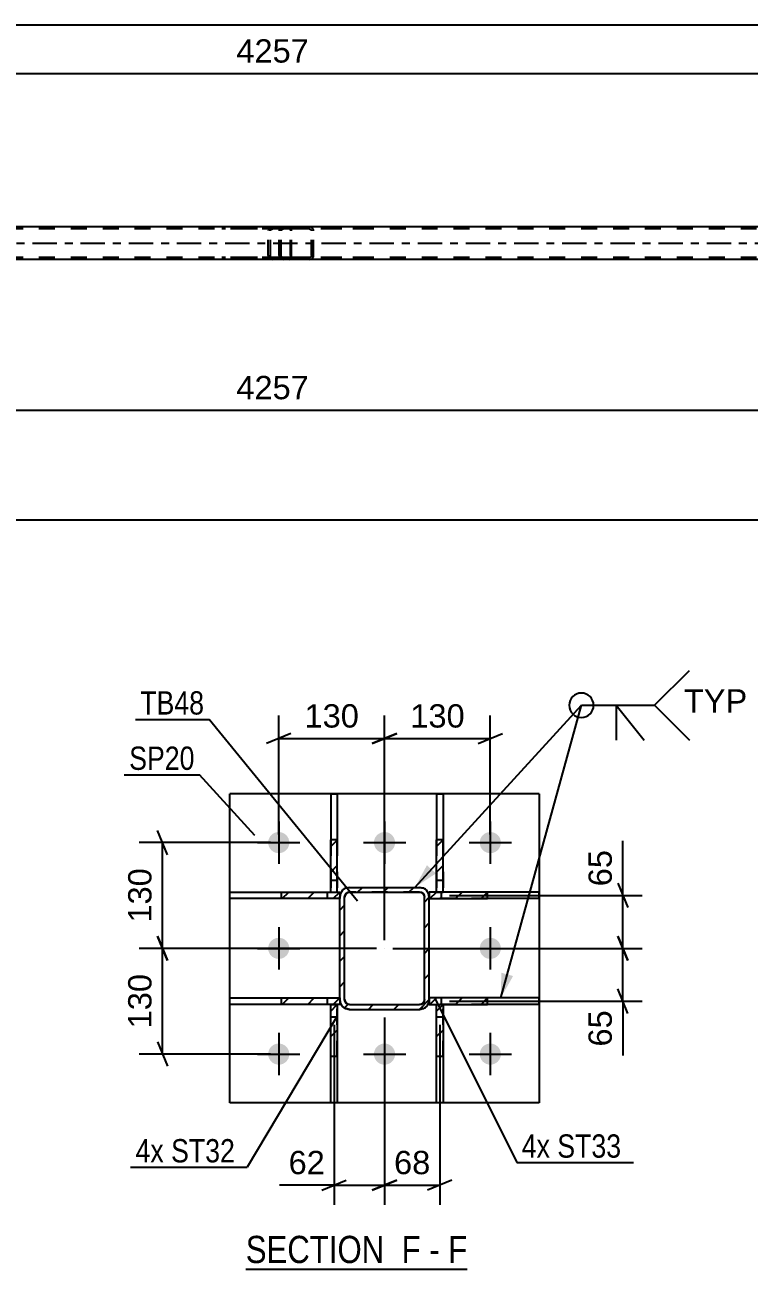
# Model space of a CAD drawing. Header units: millimetres. Extents: x 0 to 841, y 0 to 594.
# Drawn here: x 258.5 to 347.5, y 108.5 to 261.5 of the extents above; entities that cross this region are included whole.
import ezdxf

# ---------------------------------------------------------------- set-up
doc = ezdxf.new("R2010")
doc.units = ezdxf.units.MM
doc.linetypes.add('DXK_LINE_DOT2', pattern=[3.9198, 1.9599, -1.9599])
doc.linetypes.add('DXK_LINE_DOT3', pattern=[5.9187, 2.979, -0.9799, 0.9799, -0.9799])
doc.styles.add('Arial', font='arial.ttf', dxfattribs={"height": 0.2})
doc.styles.add('Arial Narrow', font='ARIALN.TTF', dxfattribs={"height": 0.2})

# ---------------------------------------------------------------- blocks, each defined once
blk = doc.blocks.new('Unknown-318895881-18 - 6233')
at = {"color": 6, "linetype": 'Continuous'}
blk.add_line((285.68, 108.54), (312.89, 108.54), dxfattribs=at)
at = {"color": 0, "linetype": 'Continuous'}
for points in [[(303.79, 109.29), (303.79, 112.79), (285.68, 112.79), (285.68, 109.29)], [(307.18, 109.29), (307.18, 112.79), (304.84, 112.79), (304.84, 109.29)], [(309.5, 109.29), (309.5, 112.79), (308.23, 112.79), (308.23, 109.29)], [(312.89, 109.29), (312.89, 112.79), (310.55, 112.79), (310.55, 109.29)]]:
    blk.add_wipeout(points, dxfattribs=at)
at = {"color": 7, "linetype": 'Continuous', "style": 'Arial Narrow'}
for s, p in [('SECTION ', (285.68, 109.29)), ('F', (304.84, 109.29)), ('F', (310.55, 109.29)), ('-', (308.23, 109.29))]:
    blk.add_text(s, height=3.34, dxfattribs=at).set_placement(p)
blk = doc.blocks.new('Part-318895881-6354 - 6233')
at = {"linetype": 'Continuous'}
h = blk.add_hatch(dxfattribs=at)
h.set_pattern_fill('', scale=0.7, style=0, pattern_type=0)
h.set_pattern_definition([(45, (308.2325, 141.6732), (-1.57154, 1.57154), [])])
h.paths.add_polyline_path([(308.14, 141.21), (308.23, 141.67), (308.23, 154.27), (308.14, 154.73), (307.88, 155.12), (307.49, 155.38), (307.03, 155.47), (298.43, 155.47), (297.97, 155.38), (297.58, 155.12), (297.32, 154.73), (297.23, 154.27), (297.23, 141.67), (297.32, 141.21), (297.58, 140.82), (297.97, 140.56), (298.43, 140.47), (307.03, 140.47), (307.49, 140.56), (307.88, 140.82)])
h.paths.add_polyline_path([(307.26, 141.12), (307.03, 141.07), (298.43, 141.07), (298.2, 141.12), (298.01, 141.25), (297.88, 141.44), (297.83, 141.67), (297.83, 154.27), (297.88, 154.5), (298.01, 154.7), (298.2, 154.83), (298.43, 154.87), (307.03, 154.87), (307.26, 154.83), (307.46, 154.7), (307.59, 154.5), (307.63, 154.27), (307.63, 141.67), (307.59, 141.44), (307.46, 141.25)])
at = {"color": 7, "linetype": 'DXK_LINE_DOT2'}
for p, q in [((297.23, 154.27), (297.32, 154.73)), ((297.88, 154.5), (297.83, 154.27)), ((298.01, 154.7), (297.88, 154.5)), ((297.97, 155.38), (298.43, 155.47)), ((298.2, 154.83), (298.01, 154.7)), ((298.43, 154.87), (298.2, 154.83)), ((298.43, 155.47), (307.03, 155.47)), ((307.03, 154.87), (298.43, 154.87)), ((307.03, 155.47), (307.49, 155.38)), ((307.26, 154.83), (307.03, 154.87)), ((307.46, 154.7), (307.26, 154.83)), ((307.59, 154.5), (307.46, 154.7)), ((307.63, 154.27), (307.59, 154.5)), ((308.14, 154.73), (308.23, 154.27)), ((297.23, 141.67), (297.23, 154.27)), ((297.83, 141.67), (297.83, 154.27)), ((307.63, 141.67), (307.63, 154.27)), ((308.23, 141.67), (308.23, 154.27)), ((297.32, 141.21), (297.23, 141.67)), ((297.83, 141.67), (297.88, 141.44)), ((297.88, 141.44), (298.01, 141.25)), ((298.01, 141.25), (298.2, 141.12)), ((298.2, 141.12), (298.43, 141.07)), ((298.43, 141.07), (307.03, 141.07)), ((307.03, 141.07), (307.26, 141.12)), ((307.26, 141.12), (307.46, 141.25)), ((307.46, 141.25), (307.59, 141.44)), ((307.59, 141.44), (307.63, 141.67)), ((308.23, 141.67), (308.14, 141.21)), ((298.43, 140.47), (297.97, 140.56)), ((298.43, 140.47), (307.03, 140.47)), ((307.49, 140.56), (307.03, 140.47))]:
    blk.add_line(p, q, dxfattribs=at)
at = {"color": 2, "linetype": 'Continuous'}
for p, q in [((297.32, 154.73), (297.23, 154.27)), ((297.83, 154.27), (297.88, 154.5)), ((297.88, 154.5), (298.01, 154.7)), ((298.43, 155.47), (297.97, 155.38)), ((298.01, 154.7), (298.2, 154.83)), ((298.2, 154.83), (298.43, 154.87)), ((298.43, 155.47), (307.03, 155.47)), ((298.43, 154.87), (307.03, 154.87)), ((307.49, 155.38), (307.03, 155.47)), ((307.03, 154.87), (307.26, 154.83)), ((307.26, 154.83), (307.46, 154.7)), ((307.46, 154.7), (307.59, 154.5)), ((307.59, 154.5), (307.63, 154.27)), ((308.23, 154.27), (308.14, 154.73)), ((297.23, 141.67), (297.23, 154.27)), ((297.83, 141.67), (297.83, 154.27)), ((307.63, 141.67), (307.63, 154.27)), ((308.23, 141.67), (308.23, 154.27)), ((297.23, 141.67), (297.32, 141.21)), ((297.88, 141.44), (297.83, 141.67)), ((298.01, 141.25), (297.88, 141.44)), ((298.2, 141.12), (298.01, 141.25)), ((298.43, 141.07), (298.2, 141.12)), ((298.43, 141.07), (307.03, 141.07)), ((307.26, 141.12), (307.03, 141.07)), ((307.46, 141.25), (307.26, 141.12)), ((307.59, 141.44), (307.46, 141.25)), ((307.63, 141.67), (307.59, 141.44)), ((308.14, 141.21), (308.23, 141.67)), ((297.97, 140.56), (298.43, 140.47)), ((298.43, 140.47), (307.03, 140.47)), ((307.03, 140.47), (307.49, 140.56))]:
    blk.add_line(p, q, dxfattribs=at)
at = {"color": 7, "linetype": 'DXK_LINE_DOT3'}
blk.add_line((302.73, 147.97), (302.73, 147.97), dxfattribs=at)
at = {"color": 7, "linetype": 'DXK_LINE_DOT2'}
for centre, start, end in [((298.43, 154.27), 112.5, 157.5), ((307.03, 154.27), 22.5, 67.5), ((298.43, 141.67), 202.5, 247.5), ((307.03, 141.67), 292.5, 337.5)]:
    blk.add_arc(centre, 1.2, start, end, dxfattribs=at)
at = {"color": 2, "linetype": 'Continuous'}
for centre, start, end in [((298.43, 154.27), 112.5, 157.5), ((307.03, 154.27), 22.5, 67.5), ((298.43, 141.67), 202.5, 247.5), ((307.03, 141.67), 292.5, 337.5)]:
    blk.add_arc(centre, 1.2, start, end, dxfattribs=at)
blk = doc.blocks.new('Part-318895881-6329 - 6233')
at = {"linetype": 'Continuous'}
h = blk.add_hatch(dxfattribs=at)
h.set_pattern_fill('', scale=0.7, style=0, pattern_type=0)
h.set_pattern_definition([(45, (309.9168, 161.2862), (-1.57154, 1.57154), [])])
h.paths.add_polyline_path([(309.92, 154.87), (309.92, 161.29), (309.12, 161.29), (309.12, 154.87)])
at = {"color": 2, "linetype": 'Continuous'}
for p, q in [((309.12, 166.98), (309.12, 161.29)), ((309.12, 166.98), (309.92, 166.98)), ((309.92, 166.98), (309.92, 161.29)), ((309.12, 154.87), (309.12, 161.29)), ((309.92, 161.29), (309.12, 161.29)), ((309.92, 154.87), (309.92, 161.29)), ((309.12, 154.87), (309.92, 154.87))]:
    blk.add_line(p, q, dxfattribs=at)
at = {"color": 7, "linetype": 'DXK_LINE_DOT2'}
for p, q in [((309.12, 161.29), (309.12, 154.87)), ((309.92, 161.29), (309.92, 154.87)), ((309.12, 156.37), (309.92, 156.37)), ((309.12, 154.87), (309.92, 154.87))]:
    blk.add_line(p, q, dxfattribs=at)
blk = doc.blocks.new('Bolt-318895881-6257 - 6233')
at = {"linetype": 'Continuous'}
for points in [[(291.03, 160.97, -1), (288.43, 160.97, -1)], [(304.03, 160.97, -1), (301.43, 160.97, -1)], [(317.03, 160.97, -1), (314.43, 160.97, -1)], [(291.03, 147.97, -1), (288.43, 147.97, -1)], [(317.03, 147.97, -1), (314.43, 147.97, -1)], [(291.03, 134.97, -1), (288.43, 134.97, -1)], [(304.03, 134.97, -1), (301.43, 134.97, -1)], [(317.03, 134.97, -1), (314.43, 134.97, -1)]]:
    blk.add_hatch(color=1, dxfattribs=at).paths.add_polyline_path(points)
at = {"color": 1, "linetype": 'Continuous'}
for p, q in [((289.73, 163.57), (289.73, 158.37)), ((302.73, 163.57), (302.73, 158.37)), ((315.73, 163.57), (315.73, 158.37)), ((287.13, 160.97), (292.33, 160.97)), ((300.13, 160.97), (305.33, 160.97)), ((313.13, 160.97), (318.33, 160.97)), ((289.73, 150.57), (289.73, 145.37)), ((315.73, 150.57), (315.73, 145.37)), ((287.13, 147.97), (292.33, 147.97)), ((313.13, 147.97), (318.33, 147.97)), ((289.73, 137.57), (289.73, 132.37)), ((302.73, 137.57), (302.73, 132.37)), ((315.73, 137.57), (315.73, 132.37)), ((287.13, 134.97), (292.33, 134.97)), ((300.13, 134.97), (305.33, 134.97)), ((313.13, 134.97), (318.33, 134.97))]:
    blk.add_line(p, q, dxfattribs=at)
blk = doc.blocks.new('Part-318895881-6339 - 6233')
at = {"linetype": 'Continuous'}
h = blk.add_hatch(dxfattribs=at)
h.set_pattern_fill('', scale=0.7, style=0, pattern_type=0)
h.set_pattern_definition([(45, (296.9174, 161.2862), (-1.57154, 1.57154), [])])
h.paths.add_polyline_path([(296.92, 154.87), (296.92, 161.29), (296.12, 161.29), (296.12, 154.87)])
at = {"color": 2, "linetype": 'Continuous'}
for p, q in [((296.12, 166.98), (296.12, 161.29)), ((296.12, 166.98), (296.92, 166.98)), ((296.92, 166.98), (296.92, 161.29)), ((296.12, 154.87), (296.12, 161.29)), ((296.92, 161.29), (296.12, 161.29)), ((296.92, 154.87), (296.92, 161.29)), ((296.12, 154.87), (296.92, 154.87))]:
    blk.add_line(p, q, dxfattribs=at)
at = {"color": 7, "linetype": 'DXK_LINE_DOT2'}
for p, q in [((296.12, 161.29), (296.12, 154.87)), ((296.92, 161.29), (296.92, 154.87)), ((296.12, 156.37), (296.92, 156.37)), ((296.12, 154.87), (296.92, 154.87))]:
    blk.add_line(p, q, dxfattribs=at)
blk = doc.blocks.new('Part-318895881-6344 - 6233')
at = {"linetype": 'Continuous'}
h = blk.add_hatch(dxfattribs=at)
h.set_pattern_fill('', scale=0.7, style=0, pattern_type=0)
h.set_pattern_definition([(45, (309.9163, 141.0654), (-1.57154, 1.57154), [])])
h.paths.add_polyline_path([(309.92, 134.66), (309.92, 141.07), (309.12, 141.07), (309.12, 134.66)])
at = {"color": 7, "linetype": 'DXK_LINE_DOT2'}
for p, q in [((309.12, 134.66), (309.12, 141.07)), ((309.12, 141.07), (309.92, 141.07)), ((309.92, 134.66), (309.92, 141.07)), ((309.12, 139.57), (309.92, 139.57))]:
    blk.add_line(p, q, dxfattribs=at)
at = {"color": 2, "linetype": 'Continuous'}
for p, q in [((309.12, 134.66), (309.12, 141.07)), ((309.12, 141.07), (309.92, 141.07)), ((309.92, 141.07), (309.92, 134.66)), ((309.12, 128.98), (309.12, 134.66)), ((309.92, 134.66), (309.12, 134.66)), ((309.92, 134.66), (309.92, 128.98)), ((309.92, 128.98), (309.12, 128.98))]:
    blk.add_line(p, q, dxfattribs=at)
blk = doc.blocks.new('Part-318895881-6349 - 6233')
at = {"linetype": 'Continuous'}
h = blk.add_hatch(dxfattribs=at)
h.set_pattern_fill('', scale=0.7, style=0, pattern_type=0)
h.set_pattern_definition([(45, (296.9168, 141.0654), (-1.57154, 1.57154), [])])
h.paths.add_polyline_path([(296.92, 134.66), (296.92, 141.07), (296.12, 141.07), (296.12, 134.66)])
at = {"color": 7, "linetype": 'DXK_LINE_DOT2'}
for p, q in [((296.12, 134.66), (296.12, 141.07)), ((296.12, 141.07), (296.92, 141.07)), ((296.92, 134.66), (296.92, 141.07)), ((296.12, 139.57), (296.92, 139.57))]:
    blk.add_line(p, q, dxfattribs=at)
at = {"color": 2, "linetype": 'Continuous'}
for p, q in [((296.12, 134.66), (296.12, 141.07)), ((296.12, 141.07), (296.92, 141.07)), ((296.92, 141.07), (296.92, 134.66)), ((296.12, 128.98), (296.12, 134.66)), ((296.92, 134.66), (296.12, 134.66)), ((296.92, 134.66), (296.92, 128.98)), ((296.92, 128.98), (296.12, 128.98))]:
    blk.add_line(p, q, dxfattribs=at)
blk = doc.blocks.new('Part-318895881-6390 - 6233')
at = {"linetype": 'Continuous'}
h = blk.add_hatch(dxfattribs=at)
h.set_pattern_fill('', scale=0.7, style=0, pattern_type=0)
h.set_pattern_definition([(45, (315.3898, 154.8758), (-1.57154, 1.57154), [])])
h.paths.add_polyline_path([(315.39, 154.08), (315.39, 154.88), (308.23, 154.88), (308.23, 154.08)])
at = {"color": 7, "linetype": 'DXK_LINE_DOT2'}
for p, q in [((315.39, 154.88), (308.23, 154.88)), ((308.23, 154.88), (308.23, 154.08)), ((309.73, 154.08), (309.73, 154.88)), ((315.39, 154.08), (308.23, 154.08))]:
    blk.add_line(p, q, dxfattribs=at)
at = {"color": 2, "linetype": 'Continuous'}
for p, q in [((315.39, 154.88), (308.23, 154.88)), ((308.23, 154.88), (308.23, 154.08)), ((321.73, 154.88), (315.39, 154.88)), ((315.39, 154.08), (315.39, 154.88)), ((321.73, 154.08), (321.73, 154.88)), ((308.23, 154.08), (315.39, 154.08)), ((321.73, 154.08), (315.39, 154.08))]:
    blk.add_line(p, q, dxfattribs=at)
blk = doc.blocks.new('Part-318895881-6396 - 6233')
at = {"color": 2, "linetype": 'Continuous'}
for p, q in [((321.73, 166.97), (283.73, 166.97)), ((283.73, 128.97), (283.73, 166.97)), ((321.73, 166.97), (321.73, 128.97)), ((321.73, 128.97), (283.73, 128.97))]:
    blk.add_line(p, q, dxfattribs=at)
blk = doc.blocks.new('Part-318895881-6405 - 6233')
at = {"linetype": 'Continuous'}
h = blk.add_hatch(dxfattribs=at)
h.set_pattern_fill('', scale=0.7, style=0, pattern_type=0)
h.set_pattern_definition([(45, (315.3898, 141.8758), (-1.57154, 1.57154), [])])
h.paths.add_polyline_path([(315.39, 141.08), (315.39, 141.88), (308.23, 141.88), (308.23, 141.08)])
at = {"color": 7, "linetype": 'DXK_LINE_DOT2'}
for p, q in [((315.39, 141.88), (308.23, 141.88)), ((308.23, 141.88), (308.23, 141.08)), ((315.39, 141.08), (308.23, 141.08)), ((309.73, 141.08), (309.73, 141.88))]:
    blk.add_line(p, q, dxfattribs=at)
at = {"color": 2, "linetype": 'Continuous'}
for p, q in [((315.39, 141.88), (308.23, 141.88)), ((308.23, 141.88), (308.23, 141.08)), ((308.23, 141.08), (315.39, 141.08)), ((321.73, 141.88), (315.39, 141.88)), ((315.39, 141.08), (315.39, 141.88)), ((321.73, 141.08), (315.39, 141.08)), ((321.73, 141.08), (321.73, 141.88))]:
    blk.add_line(p, q, dxfattribs=at)
blk = doc.blocks.new('Part-318895881-6410 - 6233')
at = {"linetype": 'Continuous'}
h = blk.add_hatch(dxfattribs=at)
h.set_pattern_fill('', scale=0.7, style=0, pattern_type=0)
h.set_pattern_definition([(45, (297.2324, 154.876), (-1.57154, 1.57154), [])])
h.paths.add_polyline_path([(297.23, 154.08), (297.23, 154.88), (290.08, 154.88), (290.08, 154.08)])
at = {"color": 2, "linetype": 'Continuous'}
for p, q in [((283.73, 154.08), (283.73, 154.88)), ((283.73, 154.88), (290.08, 154.88)), ((290.08, 154.88), (297.23, 154.88)), ((290.08, 154.08), (290.08, 154.88)), ((297.23, 154.88), (297.23, 154.08)), ((290.08, 154.08), (283.73, 154.08)), ((297.23, 154.08), (290.08, 154.08))]:
    blk.add_line(p, q, dxfattribs=at)
at = {"color": 7, "linetype": 'DXK_LINE_DOT2'}
for p, q in [((290.08, 154.88), (297.23, 154.88)), ((295.73, 154.08), (295.73, 154.88)), ((297.23, 154.88), (297.23, 154.08)), ((297.23, 154.08), (290.08, 154.08))]:
    blk.add_line(p, q, dxfattribs=at)
blk = doc.blocks.new('Part-318895881-6415 - 6233')
at = {"linetype": 'Continuous'}
h = blk.add_hatch(dxfattribs=at)
h.set_pattern_fill('', scale=0.7, style=0, pattern_type=0)
h.set_pattern_definition([(45, (297.2324, 141.876), (-1.57154, 1.57154), [])])
h.paths.add_polyline_path([(297.23, 141.08), (297.23, 141.88), (290.08, 141.88), (290.08, 141.08)])
at = {"color": 2, "linetype": 'Continuous'}
for p, q in [((283.73, 141.08), (283.73, 141.88)), ((283.73, 141.88), (290.08, 141.88)), ((290.08, 141.08), (283.73, 141.08)), ((290.08, 141.88), (297.23, 141.88)), ((290.08, 141.08), (290.08, 141.88)), ((297.23, 141.08), (290.08, 141.08)), ((297.23, 141.88), (297.23, 141.08))]:
    blk.add_line(p, q, dxfattribs=at)
at = {"color": 7, "linetype": 'DXK_LINE_DOT2'}
for p, q in [((290.08, 141.88), (297.23, 141.88)), ((297.23, 141.08), (290.08, 141.08)), ((295.73, 141.08), (295.73, 141.88)), ((297.23, 141.88), (297.23, 141.08))]:
    blk.add_line(p, q, dxfattribs=at)
blk = doc.blocks.new('Part-318895881-3260 - 3246')
at = {"color": 7, "linetype": 'DXK_LINE_DOT2'}
for p, q in [((291.04, 236.64), (282.72, 236.64)), ((291.04, 236.4), (282.72, 236.4)), ((288.48, 236.33), (288.45, 236.16)), ((288.45, 233.12), (288.45, 236.16)), ((288.49, 236.34), (288.48, 236.33)), ((288.7, 236.16), (288.72, 236.25)), ((288.7, 233.12), (288.7, 236.16)), ((288.72, 236.25), (288.77, 236.33)), ((288.95, 236.64), (288.76, 236.6)), ((288.77, 236.33), (288.86, 236.38)), ((288.86, 236.38), (288.95, 236.4)), ((289.77, 236.64), (289.77, 236.4)), ((291.15, 236.6), (291.04, 236.64)), ((291.04, 236.4), (291.1, 236.38)), ((291.1, 236.38), (291.14, 236.33)), ((291.14, 236.33), (291.17, 236.25)), ((291.23, 236.5), (291.15, 236.6)), ((291.17, 236.25), (291.18, 236.16)), ((291.18, 233.12), (291.18, 236.16)), ((291.29, 236.34), (291.23, 236.5)), ((291.31, 236.16), (291.29, 236.34)), ((291.31, 233.12), (291.31, 236.16)), ((291.04, 232.88), (282.72, 232.88)), ((291.04, 232.64), (282.72, 232.64)), ((288.45, 233.12), (288.47, 233.02)), ((288.47, 233.02), (288.49, 232.93)), ((288.72, 233.02), (288.7, 233.12)), ((288.77, 232.95), (288.72, 233.02)), ((288.76, 232.67), (288.95, 232.64)), ((288.86, 232.89), (288.77, 232.95)), ((288.95, 232.88), (288.86, 232.89)), ((289.77, 232.64), (289.77, 232.88)), ((291.1, 232.89), (291.04, 232.88)), ((291.04, 232.64), (291.15, 232.67)), ((291.14, 232.95), (291.1, 232.89)), ((291.17, 233.02), (291.14, 232.95)), ((291.15, 232.67), (291.23, 232.78)), ((291.18, 233.12), (291.17, 233.02)), ((291.23, 232.78), (291.29, 232.93)), ((291.29, 232.93), (291.31, 233.12))]:
    blk.add_line(p, q, dxfattribs=at)
for centre, start, end in [((288.94, 236.14), 111.1941, 156.1506), ((288.94, 233.13), 203.8494, 248.8059)]:
    blk.add_arc(centre, 0.492, start, end, dxfattribs=at)
blk = doc.blocks.new('Part-318895881-3267 - 3246')
at = {"color": 7, "linetype": 'DXK_LINE_DOT2'}
for p, q in [((289.8, 236.33), (289.77, 236.16)), ((289.77, 233.12), (289.77, 236.16)), ((289.81, 236.34), (289.8, 236.33)), ((290.02, 236.16), (290.04, 236.25)), ((290.02, 233.12), (290.02, 236.16)), ((290.04, 236.25), (290.1, 236.33)), ((290.28, 236.64), (290.08, 236.6)), ((290.1, 236.33), (290.18, 236.38)), ((290.18, 236.38), (290.28, 236.4)), ((300.79, 236.64), (290.28, 236.64)), ((300.79, 236.4), (290.28, 236.4)), ((293.71, 236.6), (293.51, 236.64)), ((293.51, 236.4), (293.61, 236.38)), ((293.61, 236.38), (293.69, 236.33)), ((293.69, 236.33), (293.75, 236.25)), ((293.75, 236.25), (293.77, 236.16)), ((293.77, 233.12), (293.77, 236.16)), ((293.99, 236.33), (293.99, 236.34)), ((294.02, 236.16), (293.99, 236.33)), ((294.02, 233.12), (294.02, 236.16)), ((289.77, 233.12), (289.79, 233.02)), ((289.79, 233.02), (289.81, 232.93)), ((290.04, 233.02), (290.02, 233.12)), ((290.1, 232.95), (290.04, 233.02)), ((290.08, 232.67), (290.28, 232.64)), ((290.18, 232.89), (290.1, 232.95)), ((290.28, 232.88), (290.18, 232.89)), ((300.79, 232.88), (290.28, 232.88)), ((300.79, 232.64), (290.28, 232.64)), ((293.61, 232.89), (293.51, 232.88)), ((293.51, 232.64), (293.71, 232.67)), ((293.69, 232.95), (293.61, 232.89)), ((293.75, 233.02), (293.69, 232.95)), ((293.77, 233.12), (293.75, 233.02)), ((293.99, 232.93), (294, 233.02)), ((294, 233.02), (294.02, 233.12))]:
    blk.add_line(p, q, dxfattribs=at)
for centre, start, end in [((290.26, 236.13), 110.7583, 155.68), ((293.53, 236.13), 24.32, 69.2417), ((290.26, 233.14), 204.32, 249.2417), ((293.53, 233.14), 290.7583, 335.68)]:
    blk.add_arc(centre, 0.496, start, end, dxfattribs=at)
blk = doc.blocks.new('Part-318895881-3351 - 3246')
at = {"color": 2, "linetype": 'Continuous'}
for p, q in [((373.3, 236.64), (111.5, 236.64)), ((543.57, 232.64), (111.5, 232.64))]:
    blk.add_line(p, q, dxfattribs=at)
at = {"color": 7, "linetype": 'DXK_LINE_DOT2'}
for p, q in [((685.56, 236.4), (111.5, 236.4)), ((685.56, 232.88), (111.5, 232.88))]:
    blk.add_line(p, q, dxfattribs=at)
at = {"color": 7, "linetype": 'DXK_LINE_DOT3'}
blk.add_line((111.5, 234.64), (685.56, 234.64), dxfattribs=at)
blk = doc.blocks.new('StraightDimension-318895881-6469 - 6233')
at = {"color": 7, "linetype": 'Continuous'}
for p, q in [((331.41, 149.47), (332.61, 146.47)), ((303.73, 147.97), (334.41, 147.97)), ((332.01, 141.48), (332.01, 147.97)), ((332.61, 139.98), (331.41, 142.98)), ((310.73, 141.48), (334.41, 141.48))]:
    blk.add_line(p, q, dxfattribs=at)
at = {"color": 0}
blk.add_wipeout([(331.26, 140.95), (327.06, 140.95), (327.06, 135.3), (331.26, 135.3)], dxfattribs=at)
at = {"color": 7, "linetype": 'Continuous'}
blk.add_line((332.01, 141.48), (332.01, 134.78), dxfattribs=at)
blk.add_line((332.01, 141.48), (332.01, 134.78), dxfattribs=at)
at = {"color": 3, "style": 'Arial'}
blk.add_text('65', height=2.865, rotation=90.0002, dxfattribs=at).set_placement((330.66, 135.9))
blk = doc.blocks.new('StraightDimension-318895881-6436 - 6233')
at = {"color": 7, "linetype": 'Continuous'}
for p, q in [((302.73, 148.97), (302.73, 176.61)), ((315.73, 161.97), (315.73, 176.61)), ((304.23, 174.36), (301.23, 173.16)), ((314.23, 173.16), (317.23, 174.36)), ((302.73, 173.76), (315.73, 173.76))]:
    blk.add_line(p, q, dxfattribs=at)
at = {"color": 0}
blk.add_wipeout([(313.17, 174.51), (313.17, 178.71), (305.3, 178.71), (305.3, 174.51)], dxfattribs=at)
at = {"color": 3, "style": 'Arial'}
blk.add_text('130', height=2.865, dxfattribs=at).set_placement((305.9, 175.11))
blk = doc.blocks.new('StraightDimension-318895881-6452 - 6233')
at = {"color": 7, "linetype": 'Continuous'}
for p, q in [((289.73, 161.97), (289.73, 176.61)), ((302.73, 148.97), (302.73, 176.61)), ((291.23, 174.36), (288.23, 173.16)), ((301.23, 173.16), (304.23, 174.36)), ((289.73, 173.76), (302.73, 173.76))]:
    blk.add_line(p, q, dxfattribs=at)
at = {"color": 0}
blk.add_wipeout([(300.17, 174.51), (300.17, 178.71), (292.3, 178.71), (292.3, 174.51)], dxfattribs=at)
at = {"color": 3, "style": 'Arial'}
blk.add_text('130', height=2.865, dxfattribs=at).set_placement((292.9, 175.11))
blk = doc.blocks.new('StraightDimension-318895881-6481 - 6233')
at = {"color": 7, "linetype": 'Continuous'}
for p, q in [((310.73, 154.48), (334.41, 154.48)), ((331.41, 155.98), (332.61, 152.98)), ((332.01, 147.97), (332.01, 154.48)), ((332.61, 146.47), (331.41, 149.47)), ((303.73, 147.97), (334.41, 147.97))]:
    blk.add_line(p, q, dxfattribs=at)
at = {"color": 0}
blk.add_wipeout([(331.26, 160.65), (327.06, 160.65), (327.06, 155), (331.26, 155)], dxfattribs=at)
at = {"color": 7, "linetype": 'Continuous'}
blk.add_line((332.01, 154.48), (332.01, 161.17), dxfattribs=at)
blk.add_line((332.01, 154.48), (332.01, 161.17), dxfattribs=at)
at = {"color": 3, "style": 'Arial'}
blk.add_text('65', height=2.865, rotation=90.0002, dxfattribs=at).set_placement((330.66, 155.6))
blk = doc.blocks.new('StraightDimension-318895881-6494 - 6233')
at = {"color": 7, "linetype": 'Continuous'}
for p, q in [((302.73, 139.47), (302.73, 116.46)), ((296.52, 138.57), (296.52, 116.46)), ((295.02, 118.26), (298.02, 119.46)), ((304.23, 119.46), (301.23, 118.26)), ((296.52, 118.86), (302.73, 118.86))]:
    blk.add_line(p, q, dxfattribs=at)
at = {"color": 0}
blk.add_wipeout([(295.99, 119.61), (295.99, 123.81), (290.34, 123.81), (290.34, 119.61)], dxfattribs=at)
at = {"color": 7, "linetype": 'Continuous'}
blk.add_line((296.52, 118.86), (289.82, 118.86), dxfattribs=at)
blk.add_line((296.52, 118.86), (289.82, 118.86), dxfattribs=at)
at = {"color": 3, "style": 'Arial'}
blk.add_text('62', height=2.865, dxfattribs=at).set_placement((290.94, 120.21))
blk = doc.blocks.new('StraightDimension-318895881-6499 - 6233')
at = {"color": 7, "linetype": 'Continuous'}
for p, q in [((302.73, 139.47), (302.73, 116.46)), ((309.52, 138.57), (309.52, 116.46)), ((301.23, 118.26), (304.23, 119.46)), ((311.02, 119.46), (308.02, 118.26)), ((302.73, 118.86), (309.52, 118.86))]:
    blk.add_line(p, q, dxfattribs=at)
at = {"color": 0}
blk.add_wipeout([(308.95, 119.61), (308.95, 123.81), (303.3, 123.81), (303.3, 119.61)], dxfattribs=at)
at = {"color": 3, "style": 'Arial'}
blk.add_text('68', height=2.865, dxfattribs=at).set_placement((303.9, 120.21))
blk = doc.blocks.new('StraightDimension-318895881-6505 - 6233')
at = {"color": 7, "linetype": 'Continuous'}
for p, q in [((276.04, 146.47), (274.84, 149.47)), ((301.73, 147.97), (272.59, 147.97)), ((275.44, 134.97), (275.44, 147.97)), ((274.84, 136.47), (276.04, 133.47)), ((288.73, 134.97), (272.59, 134.97))]:
    blk.add_line(p, q, dxfattribs=at)
at = {"color": 0}
blk.add_wipeout([(274.69, 145.41), (270.49, 145.41), (270.49, 137.54), (274.69, 137.54)], dxfattribs=at)
at = {"color": 3, "style": 'Arial'}
blk.add_text('130', height=2.865, rotation=90.0002, dxfattribs=at).set_placement((274.09, 138.14))
blk = doc.blocks.new('StraightDimension-318895881-6521 - 6233')
at = {"color": 7, "linetype": 'Continuous'}
for p, q in [((276.04, 159.47), (274.84, 162.47)), ((288.73, 160.97), (272.59, 160.97)), ((275.44, 147.97), (275.44, 160.97)), ((274.84, 149.47), (276.04, 146.47)), ((301.73, 147.97), (272.59, 147.97))]:
    blk.add_line(p, q, dxfattribs=at)
at = {"color": 0}
blk.add_wipeout([(274.69, 158.41), (270.49, 158.41), (270.49, 150.54), (274.69, 150.54)], dxfattribs=at)
at = {"color": 3, "style": 'Arial'}
blk.add_text('130', height=2.865, rotation=90.0002, dxfattribs=at).set_placement((274.09, 151.14))
blk = doc.blocks.new('StraightDimension-318895881-3635 - 3246')
at = {"color": 7, "linetype": 'Continuous'}
blk.add_line((203.83, 255.5), (374.1, 255.5), dxfattribs=at)
at = {"color": 0}
blk.add_wipeout([(294.02, 256.25), (294.02, 260.45), (283.92, 260.45), (283.92, 256.25)], dxfattribs=at)
at = {"color": 3, "style": 'Arial'}
blk.add_text('4257', height=2.865, dxfattribs=at).set_placement((284.52, 256.85))
blk = doc.blocks.new('StraightDimension-318895881-3694 - 3246')
at = {"color": 7, "linetype": 'Continuous'}
blk.add_line((203.83, 214.12), (374.1, 214.12), dxfattribs=at)
at = {"color": 0}
blk.add_wipeout([(294.02, 214.87), (294.02, 219.07), (283.92, 219.07), (283.92, 214.87)], dxfattribs=at)
at = {"color": 3, "style": 'Arial'}
blk.add_text('4257', height=2.865, dxfattribs=at).set_placement((284.52, 215.47))
blk = doc.blocks.new('StraightDimension-318895881-3737 - 3246')
at = {"color": 7, "linetype": 'Continuous'}
blk.add_line((102.24, 200.66), (694.82, 200.66), dxfattribs=at)
blk = doc.blocks.new('StraightDimension-318895881-12884 - 3246')
at = {"color": 7, "linetype": 'Continuous'}
blk.add_line((102.88, 261.48), (694.18, 261.48), dxfattribs=at)
blk = doc.blocks.new('Mark-318895881-6350 - 6233')
at = {"color": 0}
blk.add_wipeout([(280.56, 176.71), (280.56, 179.71), (272.71, 179.71), (272.71, 176.71)], dxfattribs=at)
blk.add_wipeout([(280.56, 176.71), (280.56, 179.71), (272.71, 179.71), (272.71, 176.71)], dxfattribs=at)
at = {"color": 30, "linetype": 'Continuous'}
for p in [(272.11, 176.11), (299.42, 153.78)]:
    blk.add_line(p, (281.16, 176.11), dxfattribs=at)
at = {"color": 3, "style": 'Arial Narrow'}
blk.add_text('TB48', height=2.863, dxfattribs=at).set_placement((272.71, 176.71))
blk = doc.blocks.new('Mark-318895881-6392 - 6233')
at = {"color": 0}
blk.add_wipeout([(279.39, 169.91), (279.39, 172.91), (271.35, 172.91), (271.35, 169.91)], dxfattribs=at)
blk.add_wipeout([(279.39, 169.91), (279.39, 172.91), (271.35, 172.91), (271.35, 169.91)], dxfattribs=at)
at = {"color": 30, "linetype": 'Continuous'}
for p in [(270.75, 169.31), (286.78, 161.84)]:
    blk.add_line(p, (279.99, 169.31), dxfattribs=at)
at = {"color": 3, "style": 'Arial Narrow'}
blk.add_text('SP20', height=2.863, dxfattribs=at).set_placement((271.35, 169.91))
blk = doc.blocks.new('WeldMark-318895881-6537 - 6233')
at = {"linetype": 'Continuous'}
for points in [[(309.05, 157.18), (306.47, 155.47), (307.94, 158.19)], [(318.53, 144.57), (317.01, 141.88), (317.09, 144.97)]]:
    blk.add_hatch(color=30, dxfattribs=at).paths.add_polyline_path(points)
at = {"color": 30, "linetype": 'Continuous'}
for p, q in [((306.47, 155.47), (326.92, 177.85)), ((317.01, 141.88), (326.92, 177.85)), ((326.92, 177.85), (335.92, 177.85))]:
    blk.add_line(p, q, dxfattribs=at)
at = {"color": 3, "linetype": 'Continuous'}
for q in [(334.63, 173.57), (331.2, 173.57)]:
    blk.add_line((331.2, 177.85), q, dxfattribs=at)
for start, end in [(90, 270), (270, 90)]:
    blk.add_arc((326.92, 177.85), 1.5, start, end, dxfattribs=at)
at = {"color": 0, "linetype": 'Continuous'}
blk.add_wipeout([(347.29, 176.95), (347.29, 179.95), (339.52, 179.95), (339.52, 176.95)], dxfattribs=at)
blk.add_wipeout([(347.29, 176.95), (347.29, 179.95), (339.52, 179.95), (339.52, 176.95)], dxfattribs=at)
at = {"color": 3, "linetype": 'Continuous'}
for q in [(340.2, 182.14), (340.2, 173.57)]:
    blk.add_line((335.92, 177.85), q, dxfattribs=at)
at = {"color": 3, "linetype": 'Continuous', "style": 'Arial'}
blk.add_text('TYP', height=2.865, dxfattribs=at).set_placement((339.52, 176.95))
blk = doc.blocks.new('MarkSet-318895881-6586 - 6233')
at = {"color": 0}
for points in [[(323.06, 122.24), (323.06, 125.24), (319.59, 125.24), (319.59, 122.24)], [(331.81, 122.24), (331.81, 125.24), (323.96, 125.24), (323.96, 122.24)]]:
    blk.add_wipeout(points, dxfattribs=at)
for points in [[(323.06, 122.24), (323.06, 125.24), (319.59, 125.24), (319.59, 122.24)], [(331.81, 122.24), (331.81, 125.24), (323.96, 125.24), (323.96, 122.24)]]:
    blk.add_wipeout(points, dxfattribs=at)
at = {"color": 30, "linetype": 'Continuous'}
for p, q in [((308.99, 141.68), (318.99, 121.64)), ((318.99, 121.64), (333.31, 121.64))]:
    blk.add_line(p, q, dxfattribs=at)
at = {"color": 3, "style": 'Arial Narrow'}
for s, p in [('4x', (319.59, 122.24)), ('ST33', (323.96, 122.24))]:
    blk.add_text(s, height=2.863, dxfattribs=at).set_placement(p)
blk = doc.blocks.new('MarkSet-318895881-6616 - 6233')
at = {"color": 30, "linetype": 'Continuous'}
blk.add_line((296.92, 139.65), (285.86, 121.06), dxfattribs=at)
at = {"color": 0}
for points in [[(275.6, 121.66), (275.6, 124.66), (272.13, 124.66), (272.13, 121.66)], [(284.36, 121.66), (284.36, 124.66), (276.5, 124.66), (276.5, 121.66)]]:
    blk.add_wipeout(points, dxfattribs=at)
for points in [[(275.6, 121.66), (275.6, 124.66), (272.13, 124.66), (272.13, 121.66)], [(284.36, 121.66), (284.36, 124.66), (276.5, 124.66), (276.5, 121.66)]]:
    blk.add_wipeout(points, dxfattribs=at)
at = {"color": 30, "linetype": 'Continuous'}
blk.add_line((271.53, 121.06), (285.86, 121.06), dxfattribs=at)
at = {"color": 3, "style": 'Arial Narrow'}
for s, p in [('4x', (272.13, 121.66)), ('ST32', (276.5, 121.66))]:
    blk.add_text(s, height=2.863, dxfattribs=at).set_placement(p)

msp = doc.modelspace()

# ---------------------------------------------------------------- block references
for name in ['StraightDimension-318895881-3635 - 3246', 'Part-318895881-3351 - 3246', 'Part-318895881-3260 - 3246', 'Part-318895881-3267 - 3246', 'StraightDimension-318895881-3694 - 3246', 'Part-318895881-6396 - 6233', 'Part-318895881-6339 - 6233', 'Part-318895881-6329 - 6233', 'Bolt-318895881-6257 - 6233', 'Part-318895881-6410 - 6233', 'Part-318895881-6354 - 6233', 'Part-318895881-6390 - 6233', 'Part-318895881-6415 - 6233', 'Part-318895881-6349 - 6233', 'Part-318895881-6405 - 6233', 'Part-318895881-6344 - 6233', 'Unknown-318895881-18 - 6233']:
    msp.add_blockref(name, (0, 0))

# ---------------------------------------------------------------- next in the draw order: block references
for name in ['StraightDimension-318895881-12884 - 3246', 'StraightDimension-318895881-3737 - 3246', 'StraightDimension-318895881-6469 - 6233']:
    msp.add_blockref(name, (0, 0))

# ---------------------------------------------------------------- next in the draw order: block references
for name in ['StraightDimension-318895881-6436 - 6233', 'StraightDimension-318895881-6494 - 6233']:
    msp.add_blockref(name, (0, 0))

# ---------------------------------------------------------------- next in the draw order: block references
for name in ['StraightDimension-318895881-6452 - 6233', 'StraightDimension-318895881-6499 - 6233']:
    msp.add_blockref(name, (0, 0))

# ---------------------------------------------------------------- next in the draw order: block references
for name in ['StraightDimension-318895881-6481 - 6233', 'StraightDimension-318895881-6505 - 6233']:
    msp.add_blockref(name, (0, 0))

# ---------------------------------------------------------------- next in the draw order: block references
for name in ['WeldMark-318895881-6537 - 6233', 'StraightDimension-318895881-6521 - 6233', 'MarkSet-318895881-6616 - 6233']:
    msp.add_blockref(name, (0, 0))

# ---------------------------------------------------------------- next in the draw order: block references
for name in ['Mark-318895881-6350 - 6233', 'MarkSet-318895881-6586 - 6233']:
    msp.add_blockref(name, (0, 0))

# ---------------------------------------------------------------- next in the draw order: block references
msp.add_blockref('Mark-318895881-6392 - 6233', (0, 0))

doc.saveas('drawing.dxf')
